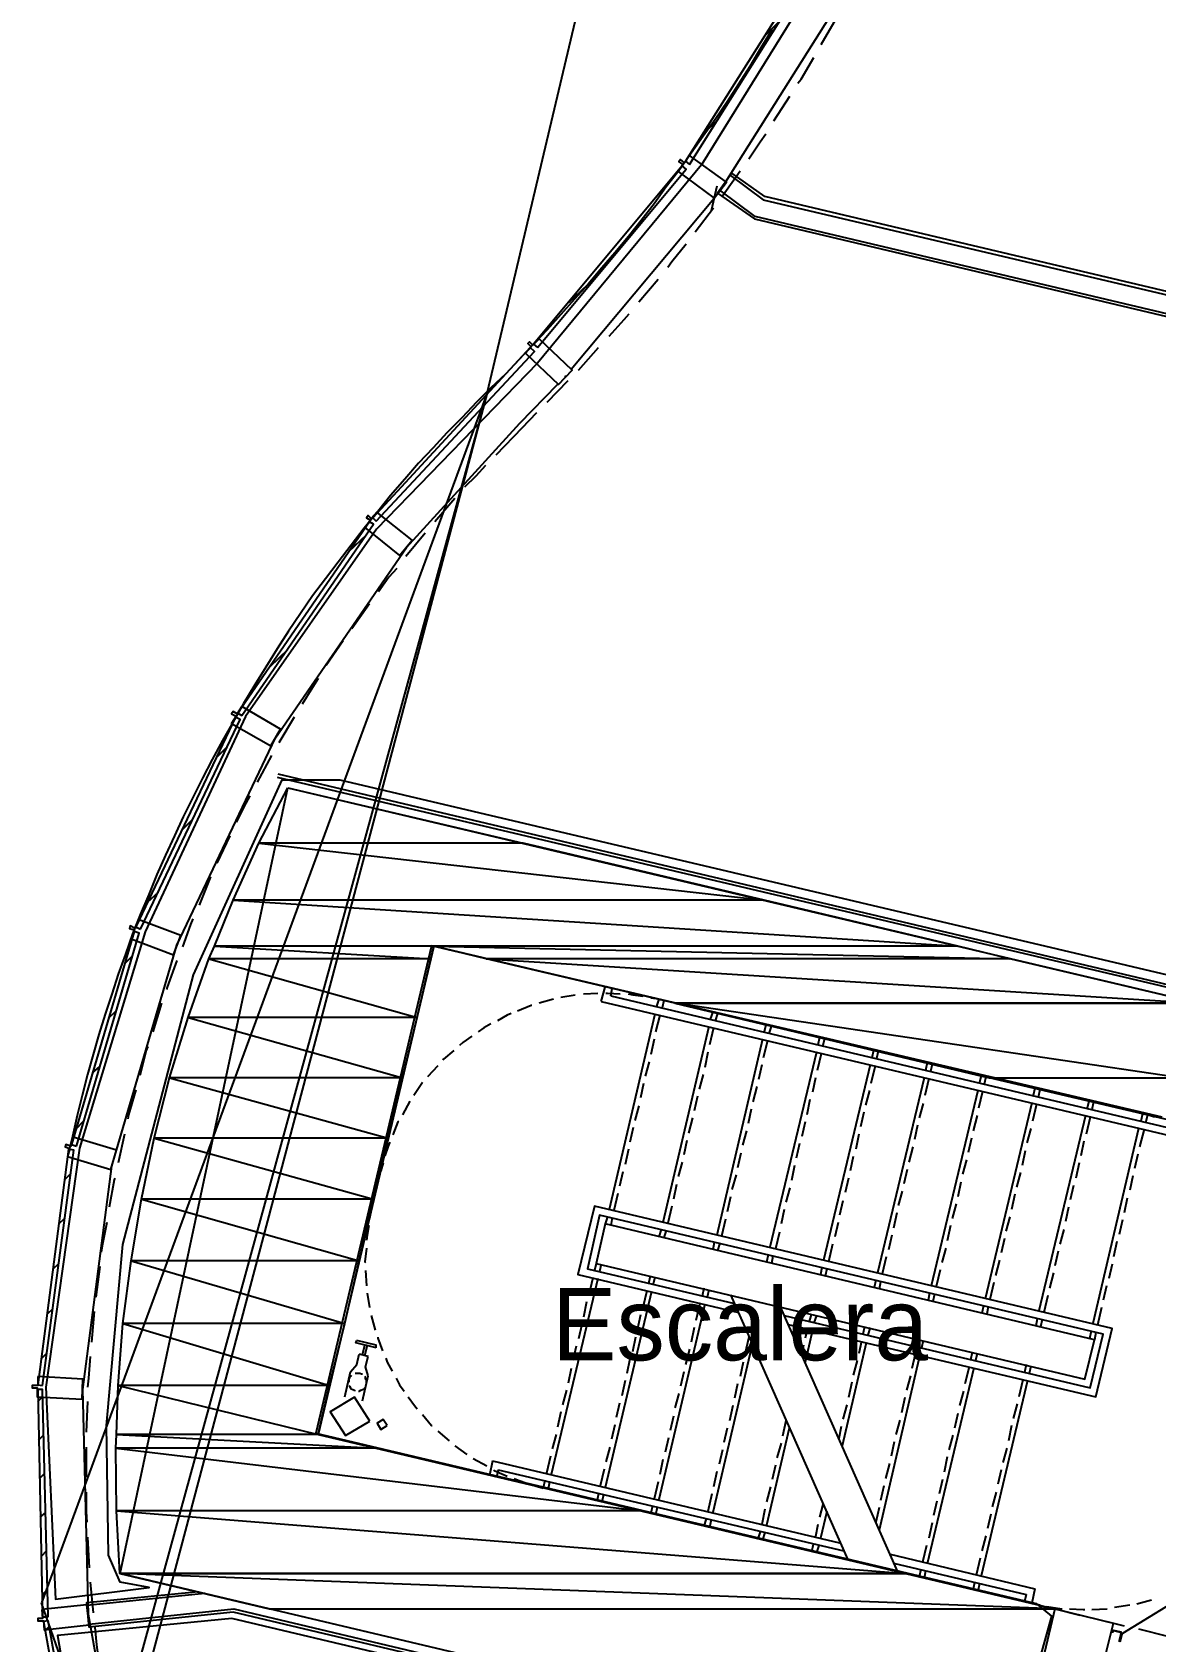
# Model space of a CAD drawing. Header units: feet. Extents: x -84 to 198, y -22 to 181.
# Drawn here: x 13.45 to 32.1, y 61.5 to 88.21 of the extents above; entities that cross this region are included whole.
import ezdxf
from ezdxf.enums import TextEntityAlignment as Align

# ---------------------------------------------------------------- set-up
doc = ezdxf.new("R2010")
doc.units = ezdxf.units.FT
for name, color, linetype in [('A-AREA-COMUN', 252, 'CONTINUOUS'), ('A-AREA-UNIDAD', 30, 'CONTINUOUS'), ('A-LINEA', 7, 'CONTINUOUS'), ('A-MURO-CONCRETO', 8, 'CONTINUOUS'), ('A-NOMBRE-ESPACIO', 2, 'CONTINUOUS')]:
    doc.layers.add(name, color=color, linetype=linetype)

msp = doc.modelspace()

# ---------------------------------------------------------------- linework, layer by layer
at = {"layer": 'A-AREA-COMUN'}
msp.add_lwpolyline([(32.208, 70.2044), (20.08, 73.0489), (18.16, 64.96), (30.112, 62.1333), (30.368, 61.92), (29.6, 59.1644), (27.6, 59.6444), (27.6, 58.72), (26.24, 52.6933), (30.432, 51.7689), (31.648, 51.8044), (32.16, 51.6444)], dxfattribs=at)
at = {"layer": 'A-AREA-UNIDAD'}
for points in [[(26.64, 89.3689), (24.56, 86.0089), (21.84, 82.72), (19.168, 79.9644), (16.992, 76.8533), (15.328, 73.28), (14.24, 69.6889), (13.68, 65.7244), (13.84, 62.2044), (15.392, 62.4), (14.912, 62.4889), (14.72, 62.9333), (14.688, 65.0844), (14.96, 68.0889), (16.128, 72.5689), (17.6, 75.8044), (18.56, 75.8044), (32.672, 72.48)], [(32.368, 50.9333), (26.08, 52.4089), (26, 53.44), (27.408, 59.36), (16.768, 61.8844), (13.872, 61.6), (14.48, 58.08), (15.552, 54.4), (18.24, 47.1644), (21.472, 40.1956), (24.56, 34.72)]]:
    msp.add_lwpolyline(points, dxfattribs=at)
at = {"layer": 'A-LINEA'}
for p, q in [((21.0069, 82.2403), (28.3763, 113.3838)), ((21.0069, 82.2403), (28.3763, 113.3838)), ((21.0069, 82.2403), (28.3763, 113.3838)), ((24.96, 85.7244), (26.9333, 88.8578)), ((26.5467, 88.0044), (26.8, 88.4444)), ((25.6, 88.1378), (25.84, 88.3778)), ((25.76, 86.7378), (26.0267, 87.1511)), ((24.56, 86.4978), (24.8, 86.7244)), ((24.9067, 85.4978), (25.2, 85.9111)), ((25.04, 85.8311), (25.5867, 85.4311)), ((25.6133, 85.4844), (25.0667, 85.8711)), ((24.8133, 85.6578), (24.72, 85.2444)), ((25.4533, 85.1511), (24.8667, 85.5911)), ((22.4, 82.6178), (24.7733, 85.4578)), ((24.4533, 84.8978), (24.76, 85.2978)), ((25.5867, 85.4311), (40.4267, 81.9244)), ((40.3867, 81.9911), (25.6133, 85.4844)), ((25.44, 85.1111), (40.2933, 81.5911)), ((40.36, 81.6311), (25.4533, 85.1511)), ((22.36, 83.7244), (22.88, 84.2178)), ((23.52, 83.7378), (23.84, 84.1111)), ((22.52, 82.6044), (22.8533, 82.9778)), ((21.5467, 81.7244), (22.1733, 82.3644)), ((22, 82.0711), (22.3467, 82.4311)), ((21.0013, 82.226), (13.6073, 62.1446)), ((21.0013, 82.226), (14.3466, 57.9612)), ((21.0013, 82.226), (14.3466, 57.9612)), ((21.0013, 82.226), (14.4578, 57.5569)), ((21.5867, 81.6444), (21.8267, 81.8978)), ((19.6667, 79.6578), (21.5467, 81.7244)), ((21.5867, 81.6444), (21.1467, 81.1911)), ((20.4667, 80.4711), (20.1333, 80.0844)), ((19.9733, 79.8978), (19.6533, 79.5111)), ((18.7067, 79.5911), (19, 79.8711)), ((19.0533, 78.7244), (18.76, 78.3111)), ((18.6133, 78.1111), (18.3333, 77.6978)), ((17.4, 77.6844), (17.6933, 77.9644)), ((17.8, 76.8444), (17.5467, 76.4178)), ((16.52, 76.1778), (16.68, 76.3378)), ((17.4267, 76.2044), (17.1867, 75.7644)), ((32.6267, 72.3244), (17.5333, 75.8978)), ((17.6891, 75.6643), (14.9075, 62.6253)), ((17.52, 75.8444), (32.6667, 72.2711)), ((17.6933, 75.6711), (32.8, 72.0978)), ((15.9467, 74.9778), (16.1067, 75.1378)), ((16.7333, 74.8711), (16.52, 74.4178)), ((16.4133, 74.1911), (16.2267, 73.7244)), ((15.3733, 73.7778), (15.5467, 73.9378)), ((14.9867, 72.7511), (15.1067, 72.8711)), ((22.1067, 72.1644), (21.8667, 72.0978)), ((22.4667, 72.2311), (22.2267, 72.1911)), ((22.84, 72.2578), (22.6, 72.2444)), ((22.8933, 72.1244), (22.96, 72.3644)), ((23.0533, 72.2178), (23.08, 72.3378)), ((23.0533, 72.2178), (32.6933, 69.9378)), ((23.8533, 72.1644), (23.72, 72.1778)), ((23.8533, 72.1644), (23.8133, 72.0444)), ((23.9333, 72.1378), (23.9067, 72.0178)), ((14.72, 71.8444), (14.84, 71.9644)), ((15.6, 72.0978), (15.4533, 71.6178)), ((22.8933, 72.1244), (32.7867, 69.7911)), ((23.7867, 71.9111), (23.0267, 68.6711)), ((23.8667, 71.8978), (23.8, 71.6178)), ((24.7467, 71.9511), (24.7067, 71.8311)), ((24.8267, 71.9244), (24.7867, 71.8044)), ((24.68, 71.7111), (23.92, 68.4578)), ((24.76, 71.6844), (24.6933, 71.4044)), ((25.6267, 71.7378), (25.6, 71.6178)), ((25.72, 71.7244), (25.68, 71.5911)), ((23.7733, 71.4978), (23.72, 71.2444)), ((25.5733, 71.4978), (24.8133, 68.2444)), ((25.6533, 71.4711), (25.5867, 71.1911)), ((26.52, 71.5244), (26.4933, 71.4044)), ((26.6, 71.5111), (26.5733, 71.3911)), ((23.6933, 71.1244), (23.6267, 70.8844)), ((24.6667, 71.2844), (24.6133, 71.0311)), ((25.56, 71.0711), (25.5067, 70.8311)), ((26.4667, 71.2844), (25.6933, 68.0444)), ((26.5467, 71.2578), (26.48, 70.9778)), ((27.36, 71.0711), (26.5867, 67.8311)), ((27.4133, 71.3111), (27.3867, 71.1911)), ((27.4933, 71.2978), (27.4667, 71.1778)), ((28.3067, 71.1111), (28.28, 70.9778)), ((28.3867, 71.0844), (28.36, 70.9644)), ((14.4533, 70.9378), (14.5733, 71.0444)), ((20.1867, 71.0578), (20.0133, 70.8711)), ((24.5867, 70.9111), (24.52, 70.6711)), ((26.4533, 70.8578), (26.4, 70.6178)), ((27.44, 71.0578), (27.3733, 70.7644)), ((28.2533, 70.8578), (27.48, 67.6178)), ((28.3333, 70.8444), (28.2667, 70.5644)), ((29.2, 70.8978), (29.1733, 70.7778)), ((29.28, 70.8711), (29.2533, 70.7511)), ((19.9333, 70.7778), (19.7867, 70.5644)), ((23.6, 70.7644), (23.5467, 70.5244)), ((24.4933, 70.5511), (24.44, 70.3111)), ((25.48, 70.7111), (25.4133, 70.4578)), ((27.3467, 70.6444), (27.28, 70.4044)), ((29.1467, 70.6444), (28.3733, 67.4044)), ((29.2267, 70.6311), (29.16, 70.3511)), ((30.0933, 70.6844), (30.0667, 70.5644)), ((30.1733, 70.6578), (30.1467, 70.5378)), ((19.72, 70.4711), (19.6, 70.2444)), ((23.52, 70.3911), (23.4533, 70.1511)), ((25.3867, 70.3378), (25.3333, 70.0978)), ((26.36, 70.4978), (26.3067, 70.2444)), ((27.2533, 70.2844), (27.2, 70.0444)), ((28.24, 70.4311), (28.1733, 70.1911)), ((30.04, 70.4444), (29.2667, 67.1911)), ((30.12, 70.4178), (30.0533, 70.1378)), ((30.9867, 70.4711), (30.96, 70.3511)), ((31.0667, 70.4578), (31.04, 70.3244)), ((14.1867, 70.0178), (14.3067, 70.1378)), ((23.4267, 70.0311), (23.3733, 69.7911)), ((24.4133, 70.1911), (24.3467, 69.9378)), ((26.28, 70.1244), (26.2267, 69.8844)), ((28.1467, 70.0711), (28.0933, 69.8311)), ((29.1333, 70.2311), (29.0667, 69.9778)), ((30.0267, 70.0178), (29.96, 69.7778)), ((30.9333, 70.2311), (30.16, 66.9911)), ((31.0133, 70.2044), (30.9467, 69.9244)), ((31.8133, 70.0178), (31.0533, 66.7778)), ((31.9067, 70.0044), (31.8267, 69.7111)), ((31.88, 70.2578), (31.8533, 70.1378)), ((31.96, 70.2444), (31.9333, 70.1244)), ((32.08, 70.2044), (31.96, 70.2444)), ((14.9867, 69.9244), (14.88, 69.4444)), ((24.32, 69.8178), (24.2667, 69.5778)), ((25.3067, 69.9778), (25.24, 69.7378)), ((26.1867, 69.7644), (26.1333, 69.5244)), ((27.1733, 69.9244), (27.12, 69.6711)), ((29.04, 69.8578), (28.9867, 69.6178)), ((30.9067, 69.8044), (30.8533, 69.5644)), ((23.3467, 69.6711), (23.2933, 69.4178)), ((24.24, 69.4578), (24.1733, 69.2178)), ((25.2133, 69.6044), (25.16, 69.3644)), ((27.08, 69.5511), (27.0267, 69.3111)), ((28.0667, 69.7111), (28, 69.4578)), ((28.96, 69.4978), (28.8933, 69.2578)), ((29.9333, 69.6444), (29.88, 69.4044)), ((31.8, 69.5911), (31.7467, 69.3511)), ((14, 69.1778), (14.0933, 69.2711)), ((14.2933, 65.6844), (14.7733, 69.3911)), ((19.28, 69.4444), (19.24, 69.3111)), ((23.2533, 69.2978), (23.2, 69.0578)), ((25.1333, 69.2444), (25.0667, 69.0044)), ((26.1067, 69.4044), (26.0533, 69.1511)), ((27, 69.1911), (26.9467, 68.9511)), ((27.9733, 69.3378), (27.92, 69.0978)), ((29.8533, 69.2844), (29.7867, 69.0444)), ((30.8267, 69.4444), (30.7733, 69.1911)), ((31.72, 69.2311), (31.6667, 68.9911)), ((23.1733, 68.9378), (23.1067, 68.6578)), ((24.1467, 69.0844), (24.0933, 68.8444)), ((26.0267, 69.0311), (25.96, 68.7911)), ((27.8933, 68.9778), (27.8267, 68.7378)), ((28.8667, 69.1244), (28.8133, 68.8844)), ((29.76, 68.9244), (29.7067, 68.6711)), ((30.7333, 69.0711), (30.68, 68.8311)), ((19.08, 68.6578), (19.0533, 68.5244)), ((24.0667, 68.7244), (24, 68.4444)), ((25.04, 68.8844), (24.9867, 68.6311)), ((25.9333, 68.6711), (25.88, 68.4311)), ((26.9067, 68.8178), (26.8533, 68.5778)), ((28.7867, 68.7644), (28.72, 68.5244)), ((30.6533, 68.7111), (30.6, 68.4711)), ((31.6267, 68.8578), (31.5733, 68.6178)), ((13.8933, 68.4311), (13.9867, 68.5244)), ((23, 68.5511), (22.96, 68.4311)), ((23.08, 68.5378), (23.0533, 68.4044)), ((24.96, 68.5111), (24.8933, 68.2311)), ((26.8267, 68.4578), (26.7733, 68.2178)), ((27.8, 68.6178), (27.7467, 68.3644)), ((28.6933, 68.4044), (28.64, 68.1511)), ((29.68, 68.5511), (29.6133, 68.3111)), ((31.5467, 68.4978), (31.4933, 68.2578)), ((23.8933, 68.3378), (23.8533, 68.2178)), ((23.9733, 68.3244), (23.9333, 68.2044)), ((24.7733, 68.1244), (24.7467, 68.0044)), ((25.8533, 68.2978), (25.7867, 68.0178)), ((27.72, 68.2444), (27.6667, 68.0044)), ((29.5867, 68.1911), (29.5333, 67.9511)), ((30.5733, 68.3378), (30.5067, 68.0978)), ((31.4533, 68.1378), (31.4, 67.8844)), ((24.8667, 68.1111), (24.8267, 67.9911)), ((25.6667, 67.9244), (25.64, 67.7911)), ((25.7467, 67.8978), (25.72, 67.7778)), ((26.7333, 68.0978), (26.6667, 67.8044)), ((27.6267, 67.8844), (27.56, 67.6044)), ((28.6133, 68.0311), (28.5467, 67.7911)), ((30.48, 67.9778), (30.4267, 67.7378)), ((13.8, 67.6844), (13.8933, 67.7778)), ((14.5733, 67.7244), (14.5067, 67.2178)), ((18.9867, 67.6578), (19, 67.4044)), ((22.8133, 67.7778), (22.7867, 67.6578)), ((22.8933, 67.7644), (22.8667, 67.6444)), ((26.56, 67.7111), (26.5333, 67.5911)), ((26.64, 67.6844), (26.6133, 67.5644)), ((28.52, 67.6711), (28.4533, 67.3911)), ((29.5067, 67.8311), (29.44, 67.5778)), ((30.4, 67.6178), (30.3333, 67.3644)), ((31.3733, 67.7644), (31.32, 67.5244)), ((22.84, 67.5244), (22.0667, 64.2711)), ((22.76, 67.5378), (22.6933, 67.2578)), ((23.6533, 67.3244), (23.5867, 67.0444)), ((23.7067, 67.5644), (23.68, 67.4444)), ((23.7867, 67.5511), (23.76, 67.4311)), ((24.6, 67.3644), (24.5733, 67.2311)), ((24.68, 67.3378), (24.6533, 67.2178)), ((27.4533, 67.4978), (27.4267, 67.3778)), ((27.5333, 67.4711), (27.5067, 67.3511)), ((29.4133, 67.4578), (29.3467, 67.1778)), ((31.28, 67.4044), (31.2267, 67.1644)), ((19.0133, 67.2844), (19.0533, 67.0444)), ((22.6533, 67.1378), (22.6, 66.8844)), ((23.7333, 67.3111), (22.96, 64.0578)), ((24.6133, 67.0978), (23.8533, 63.8578)), ((24.5333, 67.1111), (24.4667, 66.8311)), ((25.04, 67.2578), (26.9867, 62.8578)), ((25.8667, 67.0578), (27.8133, 62.6578)), ((28.3467, 67.2844), (28.32, 67.1644)), ((28.4267, 67.2711), (28.4, 67.1378)), ((29.24, 67.0711), (29.2133, 66.9511)), ((29.32, 67.0578), (29.2933, 66.9378)), ((30.3067, 67.2444), (30.24, 66.9644)), ((13.7067, 66.9378), (13.8, 67.0311)), ((14.48, 66.9778), (14.44, 66.4711)), ((19.08, 66.9111), (19.1467, 66.6711)), ((23.5467, 66.9244), (23.4933, 66.6711)), ((26.3867, 66.9378), (26.3467, 66.8178)), ((26.4667, 66.9111), (26.4267, 66.7911)), ((30.1333, 66.8578), (30.1067, 66.7378)), ((30.2133, 66.8444), (30.1867, 66.7244)), ((31.2, 67.0444), (31.1333, 66.7511)), ((22.5733, 66.7644), (22.52, 66.5244)), ((23.4667, 66.5511), (23.4133, 66.3111)), ((24.44, 66.7111), (24.3867, 66.4711)), ((25.3467, 66.5511), (25.28, 66.2711)), ((26.32, 66.6978), (26.28, 66.5378)), ((26.4, 66.6711), (26.28, 66.1378)), ((27.2667, 66.7244), (27.24, 66.6044)), ((27.36, 66.7111), (27.32, 66.5911)), ((31.0267, 66.6578), (31, 66.5244)), ((31.1067, 66.6311), (31.08, 66.5111)), ((13.6, 66.1911), (13.6933, 66.2844)), ((18.84, 66.0978), (18.88, 66.2711)), ((19.0267, 66.2311), (18.88, 66.2711)), ((18.9333, 66.2578), (18.9733, 66.4178)), ((18.9733, 66.2444), (19.0133, 66.4044)), ((22.48, 66.4044), (22.4267, 66.1644)), ((24.36, 66.3511), (24.2933, 66.0978)), ((25.4, 66.4311), (24.7467, 63.6444)), ((26.2533, 66.4178), (26.2267, 66.2578)), ((27.2933, 66.4578), (26.8933, 64.7511)), ((27.2133, 66.4844), (27.1733, 66.2844)), ((28.1867, 66.2578), (27.5067, 63.3511)), ((28.1067, 66.2711), (28.0533, 66.0311)), ((28.16, 66.5111), (28.1333, 66.3911)), ((28.16, 66.5111), (28.1467, 66.4311)), ((28.24, 66.4978), (28.2133, 66.3778)), ((29.0533, 66.2978), (29.0267, 66.1778)), ((29.1333, 66.2844), (29.1067, 66.1644)), ((22.4, 66.0311), (22.3467, 65.7911)), ((23.3733, 66.1911), (23.32, 65.9511)), ((25.2533, 66.1378), (25.2, 65.8978)), ((27.1467, 66.1644), (27.08, 65.9244)), ((29.08, 66.0444), (28.3067, 62.7911)), ((29, 66.0578), (28.9333, 65.7778)), ((29.9467, 66.0978), (29.92, 65.9644)), ((30.0267, 66.0711), (30, 65.9511)), ((18.9333, 65.4978), (19.0267, 65.9111)), ((23.2933, 65.8311), (23.24, 65.5778)), ((24.2667, 65.9778), (24.2133, 65.7378)), ((25.16, 65.7778), (25.1067, 65.5378)), ((27.0533, 65.8044), (27, 65.5511)), ((28.0267, 65.9111), (27.96, 65.6711)), ((29.9733, 65.8311), (29.2, 62.5911)), ((29.8933, 65.8444), (29.8267, 65.5644)), ((13.5467, 65.4844), (13.6267, 65.5644)), ((14.3733, 65.4844), (14.3467, 64.9778)), ((22.32, 65.6711), (22.2533, 65.4311)), ((23.2, 65.4578), (23.1467, 65.2178)), ((24.1867, 65.6178), (24.12, 65.3778)), ((27.9333, 65.5511), (27.88, 65.2978)), ((28.9067, 65.6578), (28.84, 65.4178)), ((22.2267, 65.3111), (22.1733, 65.0578)), ((24.0933, 65.2444), (24.04, 65.0044)), ((25.08, 65.4178), (25.0267, 65.1644)), ((26.9733, 65.4311), (26.9067, 65.1911)), ((28.8133, 65.2844), (28.76, 65.0444)), ((29.8, 65.4444), (29.7333, 65.2044)), ((13.56, 64.8444), (13.64, 64.9244)), ((20.1867, 64.9911), (20.3733, 64.8311)), ((22.1467, 64.9378), (22.08, 64.6978)), ((23.12, 65.0978), (23.0667, 64.8578)), ((24.9867, 65.0444), (24.9333, 64.8044)), ((26.0133, 65.0444), (25.64, 63.4311)), ((25.96, 65.1644), (25.9067, 64.9111)), ((26.88, 65.0711), (26.84, 64.8711)), ((27.8533, 65.1778), (27.7867, 64.9378)), ((28.7333, 64.9244), (28.6667, 64.6844)), ((29.7067, 65.0844), (29.6533, 64.8311)), ((14.3467, 64.7244), (14.3467, 64.2311)), ((20.4667, 64.7511), (20.6667, 64.6044)), ((23.04, 64.7244), (22.9733, 64.4844)), ((24.0133, 64.8844), (23.96, 64.6444)), ((24.9067, 64.6844), (24.8533, 64.4444)), ((25.88, 64.7911), (25.8133, 64.5511)), ((27.76, 64.8178), (27.7067, 64.5778)), ((29.6267, 64.7111), (29.56, 64.4711)), ((20.7733, 64.5378), (21, 64.4178)), ((21.0933, 64.4978), (21.04, 64.2578)), ((21.0933, 64.4978), (26.8533, 63.1378)), ((22.0533, 64.5778), (21.9867, 64.2978)), ((23.92, 64.5244), (23.8667, 64.2711)), ((25.7867, 64.4311), (25.7333, 64.1911)), ((27.68, 64.4578), (27.6133, 64.2044)), ((28.64, 64.5644), (28.5867, 64.3111)), ((13.5733, 64.2044), (13.6533, 64.2844)), ((21.1867, 64.3511), (21.16, 64.2311)), ((21.1867, 64.3511), (26.92, 63.0044)), ((21.96, 64.1778), (21.9333, 64.0444)), ((22.04, 64.1511), (22.0133, 64.0311)), ((22.9467, 64.3644), (22.88, 64.0844)), ((23.84, 64.1511), (23.7733, 63.8711)), ((24.8133, 64.3244), (24.76, 64.0711)), ((28.56, 64.1911), (28.5067, 63.9511)), ((29.5333, 64.3511), (29.48, 64.1111)), ((21.8, 64.0844), (21.9333, 64.0444)), ((22.8533, 63.9644), (22.8267, 63.8444)), ((22.9333, 63.9378), (22.9067, 63.8178)), ((24.7333, 63.9511), (24.6667, 63.6578)), ((25.7067, 64.0711), (25.64, 63.8178)), ((27.5867, 64.0844), (27.5333, 63.8444)), ((29.4533, 63.9778), (29.3867, 63.7378)), ((35.1625, 63.8574), (31.5474, 61.6366)), ((13.5867, 63.5644), (13.68, 63.6444)), ((23.7467, 63.7511), (23.72, 63.6311)), ((23.8267, 63.7244), (23.8, 63.6044)), ((25.6133, 63.6978), (25.56, 63.4444)), ((26.5733, 63.7778), (26.52, 63.5644)), ((26.64, 63.6578), (26.5333, 63.2178)), ((27.5067, 63.7244), (27.4533, 63.4844)), ((28.4667, 63.8311), (28.4133, 63.5911)), ((29.36, 63.6178), (29.3067, 63.3778)), ((24.64, 63.5378), (24.6, 63.4178)), ((24.72, 63.5244), (24.6933, 63.3911)), ((25.5333, 63.3244), (25.4933, 63.2044)), ((26.4933, 63.4444), (26.4533, 63.2444)), ((28.3867, 63.4711), (28.3333, 63.2178)), ((14.3733, 63.2311), (14.4, 62.7244)), ((25.6133, 63.3111), (25.5733, 63.1911)), ((26.4133, 63.1111), (26.3867, 62.9911)), ((26.5067, 63.0978), (26.4667, 62.9778)), ((28.2933, 63.0978), (28.2267, 62.8178)), ((29.28, 63.2578), (29.2133, 63.0044)), ((13.6133, 62.9244), (13.6933, 63.0044)), ((27.6933, 62.9511), (30.0933, 62.3778)), ((27.7467, 62.8044), (29.9467, 62.2844)), ((29.1867, 62.8844), (29.12, 62.6044)), ((28.2, 62.6978), (28.1733, 62.5778)), ((28.28, 62.6711), (28.2533, 62.5511)), ((13.6267, 62.2844), (13.7067, 62.3644)), ((16.32, 62.2978), (14.36, 62.0978)), ((14.4133, 62.4844), (14.4667, 61.9778)), ((29.0933, 62.4844), (29.0667, 62.3644)), ((29.1733, 62.4578), (29.1467, 62.3378)), ((29.9467, 62.2844), (29.92, 62.1644)), ((30.0933, 62.3778), (30.04, 62.1378)), ((13.6029, 62.1415), (28.2487, 20.4037)), ((14.4, 61.7911), (16.8, 62.0444)), ((16.7867, 61.9911), (14.4, 61.7378)), ((27.5867, 59.4311), (16.7867, 61.9911)), ((16.8, 62.0444), (27.6533, 59.4711)), ((29.92, 62.1644), (30.04, 62.1378)), ((30.04, 62.1378), (30.1733, 62.1111)), ((30.4267, 62.0444), (31.4, 61.8044)), ((30.4267, 62.0444), (30.84, 61.9378)), ((31.04, 62.0311), (31.2933, 62.0444)), ((31.4133, 62.0711), (31.6667, 62.1111)), ((31.7867, 62.1244), (32.0267, 62.1911)), ((13.6667, 61.6844), (13.7333, 61.7511)), ((31.08, 61.8844), (31.5733, 61.7644)), ((31.24, 61.1644), (31.4, 61.8044)), ((31.8133, 61.7111), (32.2933, 61.5911)), ((31.5333, 61.6578), (31.4, 61.6844)), ((31.5067, 61.4978), (31.5467, 61.6444)), ((31.52, 61.4978), (31.52, 61.4978)), ((31.5333, 61.6444), (31.5333, 61.6444))]:
    msp.add_line(p, q, dxfattribs=at)
for points in [[(24.36, 86.0178), (26.4133, 89.2844), (26.3467, 89.3244), (24.2933, 86.0711), (24.36, 86.0178)], [(25.7333, 88.2578), (25.5467, 87.9511), (25.36, 87.6444), (25.1733, 87.3511), (24.9867, 87.0578), (24.7867, 86.7644), (24.5867, 86.4844), (24.3867, 86.2044), (24.1867, 85.9111), (23.9733, 85.6444), (23.7733, 85.3644), (23.56, 85.0844), (23.3467, 84.8178), (23.12, 84.5511), (22.9067, 84.2978), (22.68, 84.0311), (22.4533, 83.7778), (22.2267, 83.5244), (22, 83.2711), (21.7733, 83.0311), (21.5333, 82.7778), (21.3067, 82.5378), (21.0667, 82.3111), (20.8267, 82.0711), (20.5867, 81.8178), (20.3333, 81.5644), (20.1067, 81.3111), (19.8667, 81.0578), (19.64, 80.7911), (19.4, 80.5244), (19.1867, 80.2578), (18.96, 79.9778), (18.7467, 79.6978), (18.5333, 79.4178), (18.32, 79.1378), (18.1067, 78.8578), (17.9067, 78.5644), (17.7067, 78.2711), (17.52, 77.9778), (17.3333, 77.6711), (17.1467, 77.3778), (16.96, 77.0711), (16.7867, 76.7644), (16.6133, 76.4578), (16.44, 76.1378), (16.28, 75.8311), (16.12, 75.5111), (15.96, 75.1911), (15.8133, 74.8711), (15.6667, 74.5511), (15.52, 74.2311), (15.3867, 73.8978), (15.2533, 73.5778), (15.12, 73.2444), (15, 72.9111), (14.88, 72.5778), (14.7733, 72.2444), (14.6667, 71.9111), (14.56, 71.5778), (14.4667, 71.2444), (14.3733, 70.9111), (14.28, 70.5644), (14.2, 70.2311), (14.12, 69.8844), (14.04, 69.5511)], [(26.16, 87.3644), (26.2133, 87.4311), (26.4267, 87.7911)], [(25.3467, 86.1111), (25.5333, 86.3911), (25.6267, 86.5244)], [(24.28, 86.0444), (24.2133, 86.0978), (24.1867, 86.0578), (24.2533, 86.0178), (24.1733, 85.8978), (24.7733, 85.4578), (24.9733, 85.7244), (24.36, 86.1644), (24.28, 86.0444)], [(21.84, 82.9778), (24.3067, 85.9378), (24.24, 85.9911), (21.7733, 83.0311), (21.84, 82.9778)], [(25.0667, 85.8711), (24.8267, 85.5378), (25.44, 85.1111)], [(24, 84.3111), (24.0667, 84.4044), (24.3067, 84.6978)], [(23.0267, 83.1644), (23.28, 83.4444), (23.36, 83.5378)], [(21.76, 83.0178), (21.7067, 83.0711), (21.68, 83.0444), (21.7333, 82.9911), (21.64, 82.8844), (22.1867, 82.3644), (22.4133, 82.6044), (21.8667, 83.1244), (21.76, 83.0178)], [(19.16, 80.0978), (21.7867, 82.9111), (21.72, 82.9778), (19.1067, 80.1511), (19.16, 80.0978)], [(22.2933, 82.4844), (22.3067, 82.4978), (22.3067, 82.5111)], [(20.9733, 81.0178), (20.8133, 80.8444), (20.6267, 80.6578)], [(19.08, 80.1378), (19.0267, 80.1911), (19, 80.1511), (19.0667, 80.1111), (18.9733, 79.9911), (19.5467, 79.5244), (19.76, 79.7778), (19.1733, 80.2444), (19.08, 80.1378)], [(16.9333, 76.8711), (19.12, 80.0444), (19.0533, 80.0844), (16.8667, 76.9111), (16.9333, 76.8711)], [(14.8533, 69.6578), (15.8533, 73.0578), (17.4933, 76.4978), (19.6667, 79.6578)], [(19.5067, 79.3111), (19.3733, 79.1644), (19.2, 78.9244)], [(18.2, 77.4844), (18.1067, 77.3378), (17.9333, 77.0578)], [(16.8533, 76.8978), (16.7867, 76.9378), (16.76, 76.8978), (16.84, 76.8578), (16.76, 76.7378), (17.4133, 76.3644), (17.5733, 76.6444), (16.9333, 77.0178), (16.8533, 76.8978)], [(15.2533, 73.3244), (16.9067, 76.8044), (16.8267, 76.8444), (15.1733, 73.3644), (15.2533, 73.3244)], [(17.0667, 75.5378), (17, 75.4178), (16.84, 75.0978)], [(15.16, 73.3378), (15.08, 73.3778), (15.0667, 73.3378), (15.1467, 73.3111), (15.0933, 73.1644), (15.8, 72.8978), (15.92, 73.2178), (15.2133, 73.4844), (15.16, 73.3378)], [(16.12, 73.4978), (16.08, 73.4044), (15.9467, 73.0311)], [(14.1867, 69.7244), (15.2267, 73.2578), (15.1467, 73.2844), (14.1067, 69.7511), (14.1867, 69.7244)], [(32.8, 72.0978), (32.3467, 70.1511), (20.12, 73.0444), (18.2, 64.9378), (30.4267, 62.0444), (29.7333, 59.1244), (14.9067, 62.6311)], [(15.8533, 72.8044), (15.6933, 72.3644), (15.68, 72.3244)], [(23.2133, 72.2444), (23, 72.2578), (22.9733, 72.2578)], [(23.5867, 72.2044), (23.4267, 72.2311), (23.3467, 72.2444)], [(21.4, 71.9244), (21.3333, 71.8978), (21.1733, 71.8044)], [(21.7467, 72.0578), (21.7333, 72.0578), (21.5067, 71.9644)], [(21.0667, 71.7511), (20.9467, 71.6844), (20.8533, 71.6178)], [(15.3733, 71.3778), (15.3467, 71.3111), (15.24, 70.8978)], [(20.7467, 71.5511), (20.6, 71.4444), (20.5467, 71.3911)], [(20.4533, 71.3111), (20.28, 71.1644), (20.2667, 71.1511)], [(15.1733, 70.6578), (15.0533, 70.2444), (15.04, 70.1778)], [(19.5333, 70.1378), (19.52, 70.1244), (19.44, 69.9111)], [(14.1333, 69.8711), (14.0933, 69.7244), (14.0133, 69.7511), (14, 69.7111), (14.08, 69.6844), (14.04, 69.5511), (14.76, 69.3378), (14.8533, 69.6578), (14.1333, 69.8711)], [(19.3867, 69.7911), (19.36, 69.7244), (19.3067, 69.5644)], [(13.6267, 65.7511), (14.1467, 69.6578), (14.0533, 69.6711), (13.5467, 65.7644), (13.6267, 65.7511)], [(14.8267, 69.1911), (14.8133, 69.1644), (14.7333, 68.7111)], [(26, 66.7644), (31.1067, 65.5644), (31.3733, 66.6978), (22.7867, 68.7244), (22.5067, 67.5911), (25.1733, 66.9644)], [(14.6933, 68.4578), (14.6133, 68.0711), (14.6, 67.9644)], [(19.04, 68.4044), (19.0133, 68.2444), (19, 68.1644)], [(25.9333, 66.9111), (31.0133, 65.7111), (31.2267, 66.6044), (22.8667, 68.5778), (22.6667, 67.6844), (25.1067, 67.1111)], [(22.96, 68.4311), (22.8133, 67.7778), (30.92, 65.8578), (31.08, 66.5111), (22.96, 68.4311)], [(19, 68.0311), (18.9733, 67.8044), (18.9867, 67.7911)], [(19.1867, 66.5511), (19.1867, 66.5378), (19.2667, 66.3244)], [(19.16, 66.3778), (18.8267, 66.4578), (18.84, 66.4978)], [(19.16, 66.3778), (19.16, 66.4178), (18.84, 66.4978)], [(14.4133, 66.2311), (14.3867, 65.8711), (14.3733, 65.7244)], [(18.64, 65.5644), (18.7333, 65.9778), (18.84, 66.0978)], [(19.0267, 65.9111), (18.9867, 66.0578), (19.0267, 66.2311)], [(19.32, 66.2044), (19.3467, 66.1378), (19.4267, 65.9911)], [(13.5467, 65.8978), (13.5467, 65.7511), (13.4533, 65.7511), (13.4533, 65.7111), (13.5333, 65.7111), (13.5333, 65.5644), (14.28, 65.5244), (14.2933, 65.8578), (13.5467, 65.8978)], [(18.7467, 65.9244), (18.7333, 65.8978), (18.72, 65.8844), (18.7067, 65.8578), (18.7067, 65.8311), (18.7067, 65.8044)], [(18.7067, 65.7511), (18.72, 65.7378), (18.7333, 65.7111), (18.7467, 65.6978), (18.7733, 65.6844), (18.8, 65.6711), (18.8, 65.6578)], [(18.9333, 65.9378), (18.92, 65.9378), (18.8933, 65.9511), (18.8667, 65.9511), (18.84, 65.9511), (18.8133, 65.9511)], [(19, 65.7778), (19, 65.8044), (19, 65.8311), (18.9867, 65.8578), (18.9867, 65.8844), (18.9733, 65.8978)], [(19.4933, 65.8711), (19.5467, 65.7644), (19.6267, 65.6578)], [(13.72, 61.9111), (13.6267, 65.6844), (13.5467, 65.6844), (13.6267, 61.9111), (13.72, 61.9111)], [(15.1733, 57.7644), (15.0533, 58.2444), (14.3867, 61.9511), (14.2933, 65.6844)], [(19.0575, 65.1595), (18.8019, 65.5557), (18.3958, 65.3161), (18.6515, 64.9199), (19.0575, 65.1595)], [(18.8667, 65.6578), (18.88, 65.6578), (18.9067, 65.6711), (18.9333, 65.6844), (18.96, 65.6978), (18.9733, 65.7111)], [(19.6933, 65.5644), (19.8, 65.4178), (19.84, 65.3644)], [(19.3443, 65.0845), (19.28, 65.1888), (19.1757, 65.1244), (19.24, 65.0201), (19.3443, 65.0845)], [(19.9333, 65.2711), (20.08, 65.0844), (20.0933, 65.0844)], [(21.1067, 64.3511), (21.12, 64.3378), (21.3333, 64.2444)], [(21.4533, 64.2044), (21.52, 64.1778), (21.68, 64.1244)], [(14.3467, 63.9778), (14.3467, 63.6578), (14.36, 63.4844)], [(14.36, 62.1511), (14.4, 61.7378), (14.36, 62.1511), (16.16, 62.3244)], [(13.6133, 62.0311), (13.6267, 61.8844), (13.5467, 61.8844), (13.5467, 61.8444), (13.64, 61.8444), (13.6533, 61.6978), (14.4, 61.7778), (14.36, 62.1111), (13.6133, 62.0311)], [(30.2933, 62.0844), (30.4667, 62.0578), (30.5467, 62.0444)], [(30.6667, 62.0444), (30.8933, 62.0311), (30.92, 62.0311)], [(14.3867, 58.1244), (13.72, 61.8444), (13.64, 61.8311), (14.3067, 58.1111), (14.3867, 58.1244)], [(14.4933, 61.7378), (14.52, 61.4444), (14.5467, 61.2444)], [(31.4933, 61.4978), (31.5333, 61.6444), (31.3867, 61.6844), (31.3867, 61.6578), (31.3733, 61.6578), (31.3867, 61.6844), (31.3867, 61.6844)]]:
    msp.add_lwpolyline(points, dxfattribs=at)
at = {"layer": 'A-MURO-CONCRETO'}
for points in [[(17.6933, 75.6711), (21.6, 74.7511), (17.2133, 74.7511), (17.6933, 75.6711), (17.6933, 75.6711)], [(17.2133, 74.7511), (25.6, 73.8044), (16.7867, 73.8044), (17.2133, 74.7511), (17.2133, 74.7511)], [(21.6, 74.7511), (17.2133, 74.7511), (25.6, 73.8044), (21.6, 74.7511)], [(16.7867, 73.8044), (28.8133, 73.0444), (16.48, 73.0444), (16.7867, 73.8044), (16.7867, 73.8044)], [(25.6, 73.8044), (16.7867, 73.8044), (28.8133, 73.0444), (25.6, 73.8044)], [(16.48, 73.0444), (20.0667, 72.8311), (16.3867, 72.8311), (16.48, 73.0444), (16.48, 73.0444)], [(20.12, 73.0444), (16.48, 73.0444), (20.0667, 72.8311), (20.12, 73.0444)], [(28.8133, 73.0444), (20.12, 73.0444), (29.68, 72.8311), (28.8133, 73.0444)], [(20.12, 73.0444), (29.68, 72.8311), (20.9867, 72.8311), (20.12, 73.0444), (20.12, 73.0444)], [(16.3867, 72.8311), (19.84, 71.8578), (16.04, 71.8578), (16.3867, 72.8311), (16.3867, 72.8311)], [(20.0667, 72.8311), (16.3867, 72.8311), (19.84, 71.8578), (20.0667, 72.8311)], [(29.68, 72.8311), (20.9867, 72.8311), (32.8, 72.0978), (29.68, 72.8311)], [(20.9867, 72.8311), (32.8, 72.0978), (24.12, 72.0978), (20.9867, 72.8311), (20.9867, 72.8311)], [(24.12, 72.0978), (29.3333, 70.8578), (32.5067, 70.8578), (24.12, 72.0978)], [(24.12, 72.0978), (32.8, 72.0978), (32.5067, 70.8578), (24.12, 72.0978), (24.12, 72.0978)], [(16.04, 71.8578), (19.6, 70.8578), (15.7333, 70.8578), (16.04, 71.8578), (16.04, 71.8578)], [(19.84, 71.8578), (16.04, 71.8578), (19.6, 70.8578), (19.84, 71.8578)], [(15.7333, 70.8578), (19.36, 69.8578), (15.48, 69.8578), (15.7333, 70.8578), (15.7333, 70.8578)], [(19.6, 70.8578), (15.7333, 70.8578), (19.36, 69.8578), (19.6, 70.8578)], [(29.3333, 70.8578), (32.5067, 70.8578), (32.3467, 70.1511), (29.3333, 70.8578), (29.3333, 70.8578)], [(15.48, 69.8578), (19.12, 68.8444), (15.2667, 68.8444), (15.48, 69.8578), (15.48, 69.8578)], [(19.36, 69.8578), (15.48, 69.8578), (19.12, 68.8444), (19.36, 69.8578)], [(15.2667, 68.8444), (18.88, 67.8178), (15.0933, 67.8178), (15.2667, 68.8444), (15.2667, 68.8444)], [(19.12, 68.8444), (15.2667, 68.8444), (18.88, 67.8178), (19.12, 68.8444)], [(15.0933, 67.8178), (18.64, 66.7778), (14.96, 66.7778), (15.0933, 67.8178), (15.0933, 67.8178)], [(18.88, 67.8178), (15.0933, 67.8178), (18.64, 66.7778), (18.88, 67.8178)], [(14.96, 66.7778), (18.3867, 65.7511), (14.88, 65.7511), (14.96, 66.7778), (14.96, 66.7778)], [(18.64, 66.7778), (14.96, 66.7778), (18.3867, 65.7511), (18.64, 66.7778)], [(14.88, 65.7511), (18.2, 64.9378), (14.8533, 64.9378), (14.88, 65.7511), (14.88, 65.7511)], [(18.3867, 65.7511), (14.88, 65.7511), (18.2, 64.9378), (18.3867, 65.7511)], [(14.8533, 64.9378), (19.16, 64.7111), (14.84, 64.7111), (14.8533, 64.9378), (14.8533, 64.9378)], [(18.2, 64.9378), (14.8533, 64.9378), (19.16, 64.7111), (18.2, 64.9378)], [(19.16, 64.7111), (14.84, 64.7111), (23.56, 63.6711), (19.16, 64.7111)], [(14.84, 64.7111), (23.56, 63.6711), (14.8533, 63.6711), (14.84, 64.7111), (14.84, 64.7111)], [(23.56, 63.6711), (14.8533, 63.6711), (27.9467, 62.6311), (23.56, 63.6711)], [(14.8533, 63.6711), (27.9467, 62.6311), (14.9067, 62.6311), (14.8533, 63.6711), (14.8533, 63.6711)], [(14.9067, 62.6311), (17.3867, 62.0444), (30.4267, 62.0444), (14.9067, 62.6311)], [(14.9067, 62.6311), (27.9467, 62.6311), (30.4267, 62.0444), (14.9067, 62.6311), (14.9067, 62.6311)], [(17.3867, 62.0444), (30.4267, 62.0444), (29.7333, 59.1244), (17.3867, 62.0444), (17.3867, 62.0444)]]:
    msp.add_lwpolyline(points, dxfattribs=at)

# ---------------------------------------------------------------- texts
at = {"layer": 'A-NOMBRE-ESPACIO'}
msp.add_text('Escalera', height=1.2, dxfattribs=at).set_placement((25.2, 66.1689), align=Align.CENTER)

doc.saveas('drawing.dxf')
